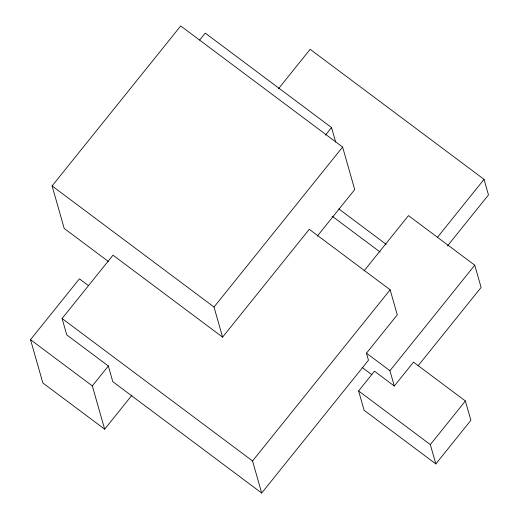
<?xml version="1.0" encoding="UTF-8"?>
<svg xmlns="http://www.w3.org/2000/svg" width="519" height="519" viewBox="0 0 519 519"><rect width="100%" height="100%" fill="white"/><g stroke="black" fill="none" stroke-linecap="round" stroke-linejoin="round"><path stroke-width="0.78" d="M108.244 261.381L64.207 228.444L52.095 185.932L180.696 25.95L342.611 147.059L354.724 189.565L317.258 236.177M199.672 40.021L205.239 33.093L331.544 127.564L335.683 142.096M131.988 395.193L104.663 429.187L42.85 382.951L30.517 339.666L79.413 278.846L88.425 285.586M62.085 318.504L112.993 255.173L222.586 337.149L309.272 229.307L390.145 289.797L397.275 314.838L366.472 353.167L368.477 360.205L261.693 493.05L112.811 381.692L108.335 365.992L66.756 334.891L62.085 318.504L252.552 460.963L261.693 493.05M278.437 88.781L310.167 49.305L484.045 179.353L488.483 194.93L447.469 245.954M104.663 429.187L92.33 385.902L108.465 365.837M325.471 135.115L331.544 127.564M222.599 337.181L214.01 307.04L342.611 147.059M364.053 270.879L408.479 215.612L474.755 265.19L481.094 287.422L418.106 365.772M252.552 460.963L390.145 289.797M437.465 237.306L484.045 179.353M358.603 390.943L374.471 371.202L394.297 386.026L413.487 362.145L465.394 400.973L470.895 420.286L435.83 463.902L364.104 410.257L358.603 390.943L430.329 444.595L435.83 463.902M394.304 386.045L389.931 370.709L474.755 265.19M430.329 444.595L465.394 400.973M338.81 208.904L386.149 244.306M332.179 216.202L380.187 252.111M366.472 353.167L389.931 370.709M362.165 367.439L371.812 374.653M52.095 185.932L214.01 307.04M30.517 339.666L92.33 385.902"/></g></svg>
